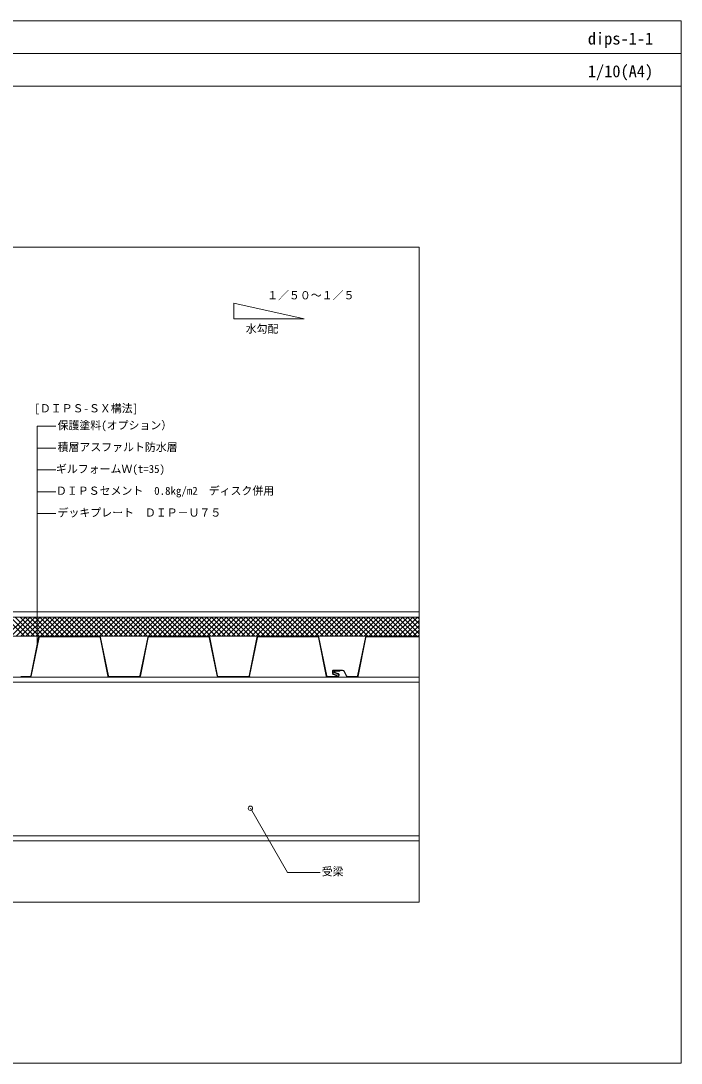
# Model space of a CAD drawing. Units: millimetres, scale not verified. Extents: x -1380 to 1380, y -955 to 955.
# Drawn here: x 170 to 1380, y -955 to 955 of the extents above; entities that cross this region are included whole.
import ezdxf
from ezdxf.enums import TextEntityAlignment as Align

# ---------------------------------------------------------------- set-up
doc = ezdxf.new("R2010")
doc.units = ezdxf.units.MM
doc.header["$LTSCALE"] = 3
for name, color, linetype, lineweight in [('0-0_0', 7, 'Continuous', 13), ('0-2_BOUSUI', 1, 'Continuous', 18), ('0-3_MOJI', 7, 'Continuous', 18), ('0-4_HATCH', 9, 'Continuous', 18), ('0-7_TEKKOTU', 7, 'Continuous', 18), ('0-8_dekki', 3, 'Continuous', 18), ('0-9_dannnetu', 6, 'Continuous', 18), ('0-C_WAKU', 7, 'Continuous', 18)]:
    doc.layers.add(name, color=color, linetype=linetype, lineweight=lineweight)
doc.styles.add('ＭＳ ゴシック', font='')
doc.styles.get('ＭＳ ゴシック').set_extended_font_data('MS Gothic')

msp = doc.modelspace()

# ---------------------------------------------------------------- linework, layer by layer
at = {"layer": '0-0_0', "lineweight": 18}
msp.add_line((-1380.001, 895), (1379.999, 895), dxfattribs=at)
msp.add_lwpolyline([(-900.001, -660), (899.999, -660), (899.999, 540), (-900.001, 540)], close=True, dxfattribs=at)
at = {"layer": '0-2_BOUSUI'}
msp.add_lwpolyline([(-598.485, 122.695), (-474.53, 122.695), (-433.086, 81.851), (-433.086, 61.979), (-434.086, 58.247), (-434.086, -83.563), (-389.944, -127.705), (899.999, -127.705)], dxfattribs=at)
at = {"layer": '0-3_MOJI'}
for p, q in [((560.876, 437.706), (560.876, 409.2)), ((200.136, -187.747), (200.136, 212.08)), ((200.136, 212.08), (234.712, 212.08)), ((200.136, 172.08), (234.712, 172.08)), ((200.136, 132.08), (234.712, 132.08)), ((200.136, 92.08), (234.712, 92.08)), ((200.136, 52.08), (234.712, 52.08))]:
    msp.add_line(p, q, dxfattribs=at)
for points in [[(560.876, 409.2), (689.255, 409.2), (560.876, 437.706)], [(718.606, -605.682), (659.057, -605.682), (591.07, -487.926)]]:
    msp.add_lwpolyline(points, dxfattribs=at)
msp.add_circle((591.07, -487.926), 4, dxfattribs=at)
at = {"layer": '0-4_HATCH'}
for p, q in [((177.272, -172.705), (142.273, -137.705)), ((143.772, -172.705), (178.772, -137.705)), ((186.253, -172.705), (151.253, -137.705)), ((152.752, -172.705), (187.752, -137.705)), ((195.233, -172.705), (160.233, -137.705)), ((161.732, -172.705), (196.732, -137.705)), ((204.213, -172.705), (169.213, -137.705)), ((170.713, -172.705), (205.713, -137.705)), ((213.193, -172.705), (178.194, -137.705)), ((179.693, -172.705), (214.693, -137.705)), ((222.174, -172.705), (187.174, -137.705)), ((188.673, -172.705), (223.673, -137.705)), ((231.154, -172.705), (196.154, -137.705)), ((197.653, -172.705), (232.653, -137.705)), ((240.134, -172.705), (205.134, -137.705)), ((206.634, -172.705), (241.634, -137.705)), ((249.114, -172.705), (214.115, -137.705)), ((215.614, -172.705), (250.614, -137.705)), ((258.095, -172.705), (223.095, -137.705)), ((224.594, -172.705), (259.594, -137.705)), ((267.075, -172.705), (232.075, -137.705)), ((233.575, -172.705), (268.574, -137.705)), ((276.055, -172.705), (241.055, -137.705)), ((242.555, -172.705), (277.555, -137.705)), ((285.035, -172.705), (250.036, -137.705)), ((251.535, -172.705), (286.535, -137.705)), ((294.016, -172.705), (259.016, -137.705)), ((260.515, -172.705), (295.515, -137.705)), ((302.996, -172.705), (267.996, -137.705)), ((269.496, -172.705), (304.495, -137.705)), ((311.976, -172.705), (276.976, -137.705)), ((278.476, -172.705), (313.476, -137.705)), ((320.956, -172.705), (285.957, -137.705)), ((287.456, -172.705), (322.456, -137.705)), ((329.937, -172.705), (294.937, -137.705)), ((296.436, -172.705), (331.436, -137.705)), ((338.917, -172.705), (303.917, -137.705)), ((305.417, -172.705), (340.416, -137.705)), ((347.897, -172.705), (312.897, -137.705)), ((314.397, -172.705), (349.397, -137.705)), ((356.877, -172.705), (321.878, -137.705)), ((323.377, -172.705), (358.377, -137.705)), ((365.858, -172.705), (330.858, -137.705)), ((332.357, -172.705), (367.357, -137.705)), ((374.838, -172.705), (339.838, -137.705)), ((341.338, -172.705), (376.337, -137.705)), ((383.818, -172.705), (348.818, -137.705)), ((350.318, -172.705), (385.318, -137.705)), ((392.798, -172.705), (357.799, -137.705)), ((359.298, -172.705), (394.298, -137.705)), ((401.779, -172.705), (366.779, -137.705)), ((368.278, -172.705), (403.278, -137.705)), ((410.759, -172.705), (375.759, -137.705)), ((377.259, -172.705), (412.258, -137.705)), ((419.739, -172.705), (384.739, -137.705)), ((386.239, -172.705), (421.239, -137.705)), ((428.719, -172.705), (393.72, -137.705)), ((395.219, -172.705), (430.219, -137.705)), ((437.7, -172.705), (402.7, -137.705)), ((404.199, -172.705), (439.199, -137.705)), ((446.68, -172.705), (411.68, -137.705)), ((413.18, -172.705), (448.179, -137.705)), ((455.66, -172.705), (420.661, -137.705)), ((422.16, -172.705), (457.16, -137.705)), ((464.641, -172.705), (429.641, -137.705)), ((431.14, -172.705), (466.14, -137.705)), ((473.621, -172.705), (438.621, -137.705)), ((440.12, -172.705), (475.12, -137.705)), ((482.601, -172.705), (447.601, -137.705)), ((449.101, -172.705), (484.1, -137.705)), ((491.581, -172.705), (456.582, -137.705)), ((458.081, -172.705), (493.081, -137.705)), ((500.562, -172.705), (465.562, -137.705)), ((467.061, -172.705), (502.061, -137.705)), ((509.542, -172.705), (474.542, -137.705)), ((476.041, -172.705), (511.041, -137.705)), ((518.522, -172.705), (483.522, -137.705)), ((485.022, -172.705), (520.021, -137.705)), ((527.502, -172.705), (492.503, -137.705)), ((494.002, -172.705), (529.002, -137.705)), ((536.483, -172.705), (501.483, -137.705)), ((502.982, -172.705), (537.982, -137.705)), ((545.463, -172.705), (510.463, -137.705)), ((511.963, -172.705), (546.962, -137.705)), ((554.443, -172.705), (519.443, -137.705)), ((520.943, -172.705), (555.943, -137.705)), ((563.423, -172.705), (528.424, -137.705)), ((529.923, -172.705), (564.923, -137.705)), ((572.404, -172.705), (537.404, -137.705)), ((538.903, -172.705), (573.903, -137.705)), ((581.384, -172.705), (546.384, -137.705)), ((547.884, -172.705), (582.883, -137.705)), ((590.364, -172.705), (555.364, -137.705)), ((556.864, -172.705), (591.864, -137.705)), ((599.344, -172.705), (564.345, -137.705)), ((565.844, -172.705), (600.844, -137.705)), ((608.325, -172.705), (573.325, -137.705)), ((574.824, -172.705), (609.824, -137.705)), ((617.305, -172.705), (582.305, -137.705)), ((583.805, -172.705), (618.804, -137.705)), ((626.285, -172.705), (591.285, -137.705)), ((592.785, -172.705), (627.785, -137.705)), ((635.265, -172.705), (600.266, -137.705)), ((601.765, -172.705), (636.765, -137.705)), ((644.246, -172.705), (609.246, -137.705)), ((610.745, -172.705), (645.745, -137.705)), ((653.226, -172.705), (618.226, -137.705)), ((619.726, -172.705), (654.725, -137.705)), ((662.206, -172.705), (627.206, -137.705)), ((628.706, -172.705), (663.706, -137.705)), ((671.186, -172.705), (636.187, -137.705)), ((637.686, -172.705), (672.686, -137.705)), ((680.167, -172.705), (645.167, -137.705)), ((646.666, -172.705), (681.666, -137.705)), ((689.147, -172.705), (654.147, -137.705)), ((655.647, -172.705), (690.646, -137.705)), ((698.127, -172.705), (663.127, -137.705)), ((664.627, -172.705), (699.627, -137.705)), ((707.107, -172.705), (672.108, -137.705)), ((673.607, -172.705), (708.607, -137.705)), ((716.088, -172.705), (681.088, -137.705)), ((682.587, -172.705), (717.587, -137.705)), ((725.068, -172.705), (690.068, -137.705)), ((691.568, -172.705), (726.567, -137.705)), ((734.048, -172.705), (699.048, -137.705)), ((700.548, -172.705), (735.548, -137.705)), ((743.028, -172.705), (708.029, -137.705)), ((709.528, -172.705), (744.528, -137.705)), ((752.009, -172.705), (717.009, -137.705)), ((718.508, -172.705), (753.508, -137.705)), ((760.989, -172.705), (725.989, -137.705)), ((727.489, -172.705), (762.488, -137.705)), ((769.969, -172.705), (734.969, -137.705)), ((736.469, -172.705), (771.469, -137.705)), ((778.949, -172.705), (743.95, -137.705)), ((745.449, -172.705), (780.449, -137.705)), ((787.93, -172.705), (752.93, -137.705)), ((754.43, -172.705), (789.429, -137.705)), ((796.91, -172.705), (761.91, -137.705)), ((763.41, -172.705), (798.409, -137.705)), ((805.89, -172.705), (770.89, -137.705)), ((772.39, -172.705), (807.39, -137.705)), ((814.87, -172.705), (779.871, -137.705)), ((781.37, -172.705), (816.37, -137.705)), ((823.851, -172.705), (788.851, -137.705)), ((790.351, -172.705), (825.35, -137.705)), ((832.831, -172.705), (797.831, -137.705)), ((799.331, -172.705), (834.33, -137.705)), ((841.811, -172.705), (806.812, -137.705)), ((808.311, -172.705), (843.311, -137.705)), ((850.791, -172.705), (815.792, -137.705)), ((817.291, -172.705), (852.291, -137.705)), ((859.772, -172.705), (824.772, -137.705)), ((826.272, -172.705), (861.271, -137.705)), ((868.752, -172.705), (833.752, -137.705)), ((835.252, -172.705), (870.251, -137.705)), ((877.732, -172.705), (842.733, -137.705)), ((844.232, -172.705), (879.232, -137.705)), ((886.712, -172.705), (851.713, -137.705)), ((853.212, -172.705), (888.212, -137.705)), ((895.693, -172.705), (860.693, -137.705)), ((862.193, -172.705), (897.192, -137.705)), ((899.999, -168.03), (869.673, -137.705)), ((871.173, -172.705), (899.999, -143.879)), ((899.999, -159.05), (878.654, -137.705)), ((899.999, -150.07), (887.634, -137.705)), ((899.999, -141.09), (896.614, -137.705)), ((880.153, -172.705), (899.999, -152.859)), ((889.133, -172.705), (899.999, -161.839)), ((898.114, -172.705), (899.999, -170.819))]:
    msp.add_line(p, q, dxfattribs=at)
at = {"layer": '0-7_TEKKOTU'}
for p, q in [((-159.086, -247.705), (899.999, -247.705)), ((-159.086, -256.705), (899.999, -256.705)), ((-159.086, -538.705), (899.999, -538.705))]:
    msp.add_line(p, q, dxfattribs=at)
msp.add_lwpolyline([(-159.086, -247.705), (-159.086, -547.705), (899.999, -547.705)], dxfattribs=at)
at = {"layer": '0-8_dekki'}
for p, q in [((202.972, -174.708), (188.621, -245.503)), ((189.601, -245.701), (203.952, -174.907)), ((314.151, -172.705), (205.422, -172.705)), ((205.422, -173.705), (314.151, -173.705)), ((315.621, -174.907), (329.972, -245.701)), ((330.952, -245.503), (316.601, -174.708)), ((402.972, -174.708), (388.621, -245.503)), ((389.601, -245.701), (403.952, -174.907)), ((514.151, -172.705), (405.422, -172.705)), ((405.422, -173.705), (514.151, -173.705)), ((515.621, -174.907), (529.972, -245.701)), ((530.952, -245.503), (516.601, -174.708)), ((602.972, -174.708), (588.621, -245.503)), ((589.601, -245.701), (603.952, -174.907)), ((714.151, -172.705), (605.422, -172.705)), ((605.422, -173.705), (714.151, -173.705)), ((715.621, -174.907), (729.972, -245.701)), ((730.952, -245.503), (716.601, -174.708)), ((801.499, -174.708), (787.149, -245.503)), ((788.129, -245.701), (802.479, -174.907)), ((899.999, -172.705), (803.949, -172.705)), ((803.949, -173.705), (899.999, -173.705)), ((387.151, -246.705), (332.422, -246.705)), ((332.422, -247.705), (387.151, -247.705)), ((587.151, -246.705), (532.422, -246.705)), ((532.422, -247.705), (587.151, -247.705)), ((750.446, -246.705), (732.422, -246.705)), ((741.358, -236.805), (741.358, -240.685)), ((742.358, -240.685), (742.358, -236.805)), ((759.96, -234.705), (743.458, -234.705)), ((743.458, -235.705), (759.96, -235.705)), ((745.611, -239.991), (751.267, -242.049)), ((751.609, -241.11), (745.953, -239.051)), ((754.682, -235.705), (746.367, -235.705)), ((762.013, -236.967), (766.75, -246.333)), ((767.642, -245.881), (762.905, -236.515))]:
    msp.add_line(p, q, dxfattribs=at)
for points in [[(187.151, -246.705), (171.853, -246.705), (170.454, -246.705)], [(170.454, -247.705), (171.853, -247.705), (187.151, -247.705)], [(732.422, -247.705), (750.446, -247.705), (750.446, -247.705)], [(742.74, -242.658), (749.409, -245.086), (749.751, -244.146), (743.082, -241.719)], [(746.366, -236.705), (754.682, -236.705), (754.682, -235.705)], [(785.678, -246.705), (770.38, -246.705), (768.981, -246.705)], [(768.981, -247.705), (770.38, -247.705), (785.678, -247.705)]]:
    msp.add_lwpolyline(points, dxfattribs=at)
for centre, radius, start, end in [((205.422, -175.205), 2.5, 90, 168.54125), ((205.422, -175.205), 1.5, 90, 168.54125), ((314.151, -175.205), 2.5, 11.45875, 90), ((314.151, -175.205), 1.5, 11.45875, 90), ((405.422, -175.205), 2.5, 90, 168.54125), ((405.422, -175.205), 1.5, 90, 168.54125), ((514.151, -175.205), 2.5, 11.45875, 90), ((514.151, -175.205), 1.5, 11.45875, 90), ((605.422, -175.205), 2.5, 90, 168.54125), ((605.422, -175.205), 1.5, 90, 168.54125), ((714.151, -175.205), 2.5, 11.45875, 90), ((714.151, -175.205), 1.5, 11.45875, 90), ((803.949, -175.205), 2.5, 90, 168.54125), ((803.949, -175.205), 1.5, 90, 168.54125), ((187.151, -245.205), 1.5, 270.00136, 348.54125), ((187.151, -245.205), 2.5, 270.00136, 348.54125), ((332.422, -245.205), 2.5, 191.45875, 270), ((332.422, -245.205), 1.5, 191.45875, 270), ((387.151, -245.205), 1.5, 270, 348.54125), ((387.151, -245.205), 2.5, 270, 348.54125), ((532.422, -245.205), 2.5, 191.45875, 270), ((532.422, -245.205), 1.5, 191.45875, 270), ((587.151, -245.205), 1.5, 270, 348.54125), ((587.151, -245.205), 2.5, 270, 348.54125), ((732.422, -245.205), 2.5, 191.45875, 270), ((732.422, -245.205), 1.5, 191.45875, 270), ((743.458, -236.805), 2.1, 89.99779, 180.00534), ((743.458, -240.685), 2.099, 179.98998, 250.00003), ((743.458, -236.805), 1.1, 89.99695, 180.00737), ((743.458, -240.685), 1.099, 179.98615, 250.00013), ((742.911, -242.188), 0.5, 69.9993, 70.00013), ((746.366, -237.915), 2.209, 89.98129, 250.02867), ((746.366, -237.915), 1.209, 89.97472, 250.03702), ((750.446, -244.305), 3.4, 270.00015, 70.00097), ((750.446, -244.305), 2.4, 270.00017, 70.00058), ((751.438, -241.579), 0.5, 70.00097, 70.00494), ((759.96, -235.205), 0.5, 270, 270.0011), ((759.961, -238.006), 3.3, 26.84132, 90.00102), ((759.961, -238.006), 2.3, 26.84406, 90.0011), ((768.982, -245.203), 2.502, 206.84441, 269.97006), ((768.982, -245.203), 1.502, 206.84933, 269.96136), ((785.678, -245.205), 1.5, 270.00136, 348.54125), ((785.678, -245.205), 2.5, 270.00136, 348.54125)]:
    msp.add_arc(centre, radius, start, end, dxfattribs=at)
at = {"layer": '0-9_dannnetu'}
for p, q in [((-444.086, -137.705), (899.999, -137.705)), ((-329.086, -172.705), (899.999, -172.705))]:
    msp.add_line(p, q, dxfattribs=at)
msp.add_lwpolyline([(-444.086, -171.705), (-444.086, -137.705), (899.999, -137.705), (899.999, -172.705), (-329.086, -172.705), (-329.086, -171.705)], close=True, dxfattribs=at)
at = {"layer": '0-C_WAKU'}
for points in [[(1379.999, 835), (-1380.001, 835), (-1380.001, 955), (1379.999, 955)], [(-1380.001, -955), (1379.999, -955), (1379.999, 955), (-1380.001, 955)]]:
    msp.add_lwpolyline(points, close=True, dxfattribs=at)

# ---------------------------------------------------------------- texts
at = {"layer": '0-3_MOJI', "style": 'ＭＳ ゴシック'}
for s, p in [('１／５０～１／５', (621.594, 440.251)), ('水勾配', (582.262, 378.932)), ('[ＤＩＰＳ-ＳＸ構法]', (195.284, 233.129)), ('保護塗料(オプション）', (237.712, 202.08)), ('積層アスファルト防水層', (237.712, 162.08)), ('ギルフォームＷ(t=35)', (234.712, 122.08)), ('ＤＩＰＳセメント\u30000.8kg/m2\u3000ディスク併用', (234.712, 82.08)), ('デッキプレート\u3000ＤＩＰ－Ｕ７５', (237.712, 42.08)), ('受梁', (721.606, -615.682))]:
    msp.add_text(s, height=14.66, dxfattribs=at).set_placement(p, align=Align.BOTTOM_LEFT)
at = {"layer": '0-C_WAKU', "style": 'ＭＳ ゴシック'}
for s, p in [('dips-1-1', (1209.06, 905)), ('1/10(A4)', (1209.06, 845))]:
    msp.add_text(s, height=21.99, dxfattribs=at).set_placement(p, align=Align.BOTTOM_LEFT)

doc.saveas('drawing.dxf')
